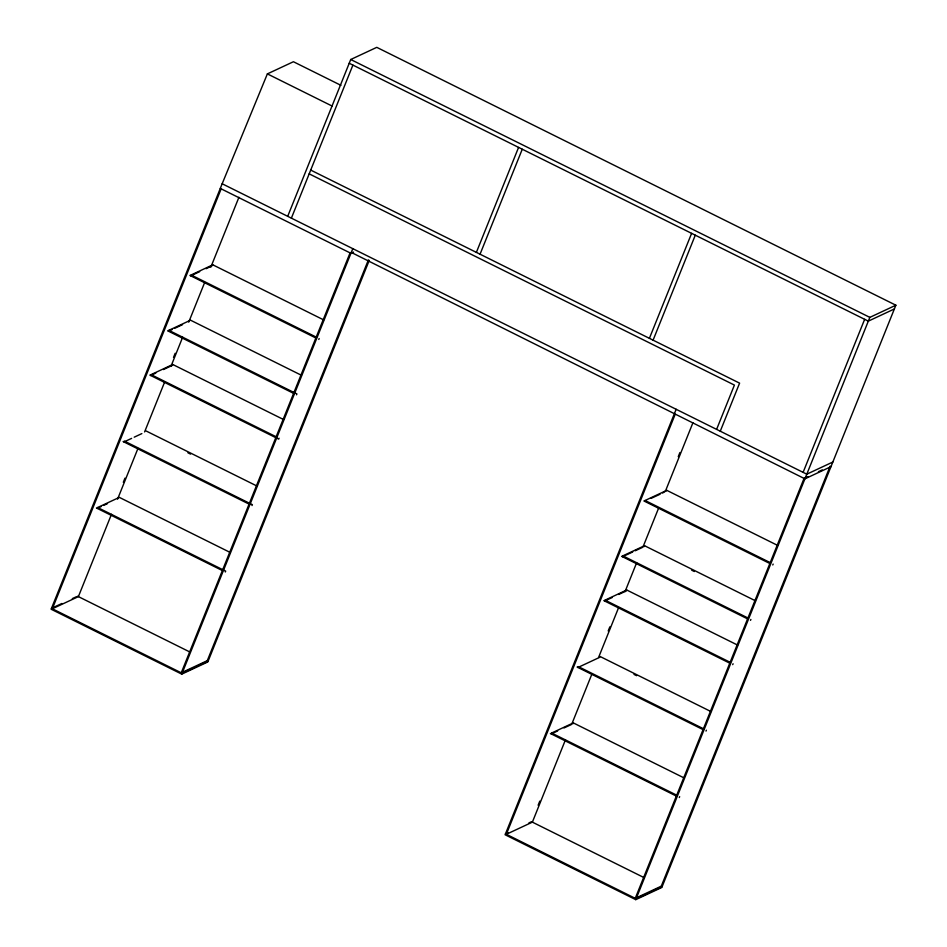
<?xml version="1.0" encoding="UTF-8"?>
<svg xmlns="http://www.w3.org/2000/svg" width="947" height="947" viewBox="0 0 947 947"><rect width="100%" height="100%" fill="white"/><g stroke="black" fill="none" stroke-linecap="round" stroke-linejoin="round"><path stroke-width="1.42" d="M340.932 85.325L293.416 61.733L267.374 73.89L222.166 183.765L51.126 609.229L181.765 674.134L207.807 661.965L369.247 260.366M221.16 188.844L52.345 608.779L78.388 596.622L111.486 514.28M230.204 552.456L119.322 497.376L97.624 507.509L97.269 508.397L101.092 506.609M283.627 419.568L172.745 364.488L151.047 374.621L150.691 375.509L155.793 373.13M301.43 375.272L190.548 320.193L168.85 330.325L168.495 331.213L172.318 329.426M323.685 319.908L212.803 264.817L191.105 274.961L190.749 275.849L199.687 271.671M123.311 482.283L124.968 478.164M173.514 357.398L175.171 353.29M117.558 499.187L137.966 448.405M144.595 431.939L164.447 382.529M171.076 366.063L182.653 337.25M188.725 322.158L204.718 282.36M210.79 267.255L238.928 197.272M172.745 364.488L172.39 365.376L163.452 369.543M212.448 265.705L212.803 264.817M287.699 216.318L350.733 59.507L376.776 47.35L895.874 305.206L661.799 887.493L635.757 899.65L505.118 834.757L676.158 409.282M291.38 218.153L352.9 65.106M350.07 252.885L181.256 672.808L207.298 660.651L368.395 259.904M181.765 674.134L352.805 248.659M225.303 572L225.67 571.124L97.624 507.509M252.02 505.556L252.376 504.68L124.329 441.065L123.974 441.953L131.633 438.378M279.081 438.236L278.726 439.112L149.815 375.083M296.541 394.816L296.896 393.928L168.85 330.325M318.796 339.452L319.151 338.564M476.377 252.387L518.577 147.401M480.058 254.21L522.259 149.235M649.405 338.339L691.606 233.353M653.087 340.162L695.287 235.187M675.152 414.372L506.337 834.295L532.38 822.138L565.477 739.796M684.196 777.984L573.314 722.904L551.616 733.037L551.261 733.925L557.641 730.942M737.618 645.096L626.736 590.005L605.038 600.149L604.671 601.025L612.33 597.45M755.422 600.8L644.54 545.709L622.842 555.853L622.487 556.729L632.691 551.971M644.741 501.365L645.096 500.478L666.795 490.345L777.676 545.425M538.133 805.234L539.79 801.126M608.199 630.951L609.856 626.843M678.253 456.667L679.91 452.548M572.095 723.33L591.958 673.921M598.575 657.455L618.438 608.057M625.056 591.591L636.644 562.767M643.262 546.301L658.71 507.876M665.327 491.41L692.92 422.788M572.959 723.78L573.314 722.904M626.736 590.005L626.381 590.892L618.722 594.467M644.185 546.597L644.54 545.709M666.795 490.345L662.616 493.02M716.607 429.382L734.41 385.086L309.184 173.857M720.276 431.205L739.595 383.144L310.699 170.081M803.115 472.352L864.647 319.317M635.757 899.65L869.831 317.375L895.874 305.206M679.295 797.528L679.65 796.64M706.012 731.084L706.367 730.196M732.718 664.64L733.073 663.752M750.521 620.344L750.888 619.456M772.788 564.968L773.143 564.081M807.969 476.578L804.062 478.401L635.248 898.336L661.29 886.167L830.105 466.244L830.969 466.67L804.926 478.839L351.29 252.423M206.067 268.688L209.903 266.9M174.875 328.23L182.534 324.655M353.539 252.091L350.935 253.311L220.296 188.417M134.19 437.183L141.849 433.608M103.649 505.414L107.473 503.626M61.898 603.488L51.481 608.353L182.12 673.246L208.162 661.077L207.298 660.651M72.315 598.622L76.222 596.799M894.359 308.971L868.316 321.14L349.23 63.271M651.122 498.382L660.059 494.216M635.248 550.775L642.906 547.2M832.839 462.018L806.797 474.187L222.166 183.765M818.386 471.713L822.292 469.89M564.021 727.959L571.68 724.384M508.077 832.65L505.473 833.869L636.112 898.762L662.154 886.605L661.29 886.167M528.911 822.919L531.516 821.712L644.185 877.68M350.733 59.507L869.831 317.375M267.374 73.89L332.042 106.017M191.105 274.961L316.511 337.25M645.096 500.478L770.503 562.767M189.885 275.411L316.156 338.138M643.877 500.939L770.148 563.654M691.701 570.201L694.34 571.514M622.842 555.853L748.248 618.142M167.631 330.787L293.901 393.514M621.623 556.303L747.881 619.03M151.047 374.621L276.441 436.922M605.038 600.149L730.433 662.438M603.807 600.599L730.078 663.326M146.027 430.932L256.909 486.012M710.901 711.54L600.019 656.46L599.664 657.336L577.966 667.481L578.321 666.593L703.728 728.882M187.92 452.808L190.56 454.11M633.981 674.394L636.621 675.696M123.11 441.527L249.381 504.254M577.102 667.043L703.372 729.77M551.616 733.037L677.01 795.326M96.405 507.971L222.663 570.698M550.385 733.487L676.655 796.214M77.524 596.184L190.193 652.163"/></g></svg>
